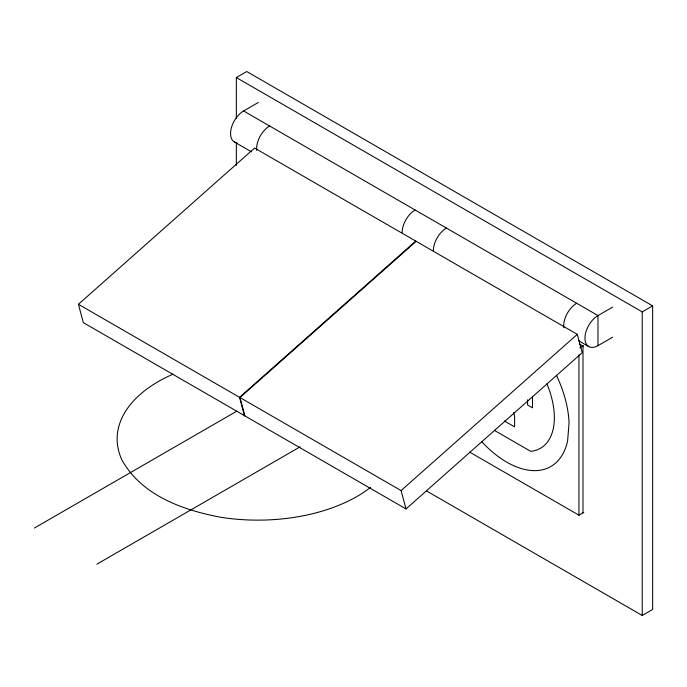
<?xml version="1.0" encoding="UTF-8"?>
<svg xmlns="http://www.w3.org/2000/svg" width="687" height="687" viewBox="0 0 687 687"><rect width="100%" height="100%" fill="white"/><g stroke="black" fill="none" stroke-linecap="round" stroke-linejoin="round"><path stroke-width="1.03" d="M78.421 304.289L254.611 148.049L577.286 334.346L582.207 352.706L406.017 508.938L83.342 322.641L78.421 304.289L401.096 490.578L406.017 508.938M415.729 241.068L239.54 397.309L244.46 415.669M416.167 241.326L239.978 397.558L244.898 415.918M401.096 490.578L577.286 334.346M236.345 118.31L236.345 77.554L246.77 71.534L652.65 305.87L652.65 609.446L642.225 615.466L426.747 491.059M237.075 142.802A18.429 10.64 -60 0 1 231.004 129.388A18.429 10.64 -60 0 1 243.593 110.968L258.312 102.475M34.35 528.063L236.68 411.247M96.893 564.173L300.133 446.825M612.692 307.08L597.982 315.573A18.429 10.64 -60 0 0 584.955 338.141A18.429 10.64 -60 0 0 597.982 345.664L612.692 337.171M579.871 347.888L583.529 345.776M236.345 77.554L642.225 311.881L652.65 305.87M469.693 452.132L578.952 515.207L583.77 512.425M243.593 110.968L597.982 315.573L597.982 345.664M234.379 141.969L251.451 151.827M578.591 340.7L588.768 346.574M579.287 343.938L582.997 346.085L582.997 512.88M504.413 421.002L514.606 426.885L514.606 417.79A11.147 6.432 60 0 0 513.55 412.629M494.442 430.397L530.665 451.307A66.991 38.678 60 0 0 546.878 383.801M642.225 311.881L642.225 615.466M578.952 354.827L578.952 515.207M532.502 396.416L532.502 407.838L527.573 404.995L527.573 399.8M236.345 142.99L236.345 165.515M370.542 487.427A140.603 81.178 0 0 1 221.36 517.371C183.317 510.321 141.831 495.713 121.934 459.972A140.603 81.178 0 0 1 173.133 374.123M402.11 232.575A18.429 10.64 -60 0 1 415.137 210.007M433.377 250.626A18.429 10.64 -60 0 1 446.404 228.067M563.778 327.751A18.429 10.64 -60 0 1 576.694 303.285M256.732 150.479A18.429 10.64 -60 0 1 269.647 126.013M482.068 442.033A88.211 50.932 60 0 0 567.608 440.934L569.051 423.029A88.211 50.932 60 0 0 556.418 375.257"/></g></svg>
